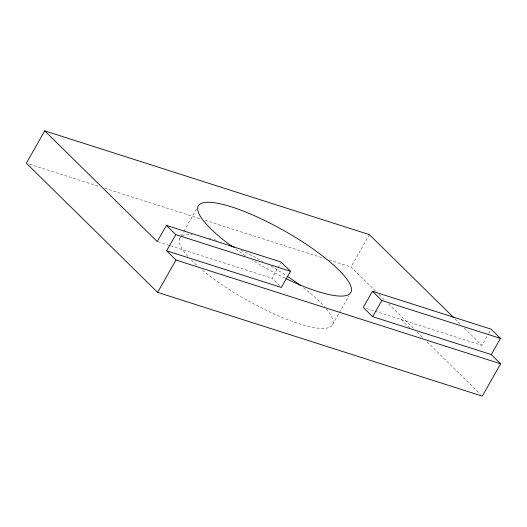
<?xml version="1.0" encoding="UTF-8"?>
<svg xmlns="http://www.w3.org/2000/svg" width="527" height="527" viewBox="0 0 527 527"><rect width="100%" height="100%" fill="white"/><g stroke="black" fill="none" stroke-linecap="round" stroke-linejoin="round"><path stroke-width="0.4" stroke-dasharray="2.63 1.98" d="M179.832 238.428L180.636 237.025M181.031 236.32L183.429 232.097M183.831 231.399L197.012 208.191M279.567 285.726L271.945 278.23L277.538 268.388M277.933 267.683L280.733 262.762M375.619 291.187L351.008 266.972L369.381 234.627M332.537 324.606L338.927 313.354M339.329 312.649L348.914 295.772M374.921 311.174L481.895 345.337L488.285 334.085M488.687 333.38L491.085 329.164M29.486 164.207L98.496 186.262M104.768 188.264L201.228 219.094M205.148 220.352L324.342 258.447M329.052 259.949L351.008 266.972M158.021 241.814L169.72 245.556M170.504 245.806L271.945 278.23M366.377 308.44L374.144 310.923M454.939 318.809L460.802 324.579M464.313 328.038L481.895 345.337M379.137 294.652L384.993 300.416M388.511 303.875L413.708 328.67M417.226 332.135L423.082 337.899M427.186 341.937L480.512 394.413M401.324 319.612L410.698 328.835M326.391 308.822A87.673 20.77 29.6 0 1 299.837 324A87.673 20.77 29.6 0 1 201.834 269.64M196.736 265.226A87.673 20.77 29.6 0 1 191.367 260.121M187.889 256.432A87.673 20.77 29.6 0 1 180.695 237.216M181.94 236.221A87.673 20.77 29.6 0 1 192.091 234.667M208.797 237.914A87.673 20.77 29.6 0 1 210.991 238.56M214.008 239.502A87.673 20.77 29.6 0 1 217.117 240.549M240.931 250.279A87.673 20.77 29.6 0 1 262.789 261.412M270.944 266.056A87.673 20.77 29.6 0 1 286.655 275.832M303.486 287.762A87.673 20.77 29.6 0 1 324.48 306.595M285.074 278.157A87.673 20.764 29.6 0 1 252.473 260.206M245.358 255.687A87.673 20.764 29.6 0 1 234.35 248.171"/><path stroke-width="0.79" d="M491.283 354.579L500.459 338.393L491.085 329.164L372.464 291.273L363.274 307.445L372.642 316.668L491.283 354.579L500.65 363.814L482.271 396.139L157.613 292.373L26.35 163.199L44.723 130.861L369.381 234.627L453.767 317.656M166.427 225.398L175.801 234.62L166.618 250.793L281.326 287.459L290.509 271.286L281.128 262.057L166.427 225.398L157.237 241.57L44.723 130.861M157.613 292.373L175.985 260.035L166.618 250.793M372.642 316.668L381.831 300.489L372.464 291.273M175.801 234.62L290.509 271.286M381.831 300.489L500.459 338.393M175.985 260.035L500.65 363.814M229.989 245.463A87.673 20.77 29.6 0 1 234.271 247.282M287.281 276.247A87.673 20.77 29.6 0 1 300.331 285.384M232.361 246.735A87.673 20.764 29.6 0 1 224.495 204.832A87.673 20.764 29.6 0 1 344.559 276.227A87.673 20.764 29.6 0 1 285.753 278.487"/></g></svg>
